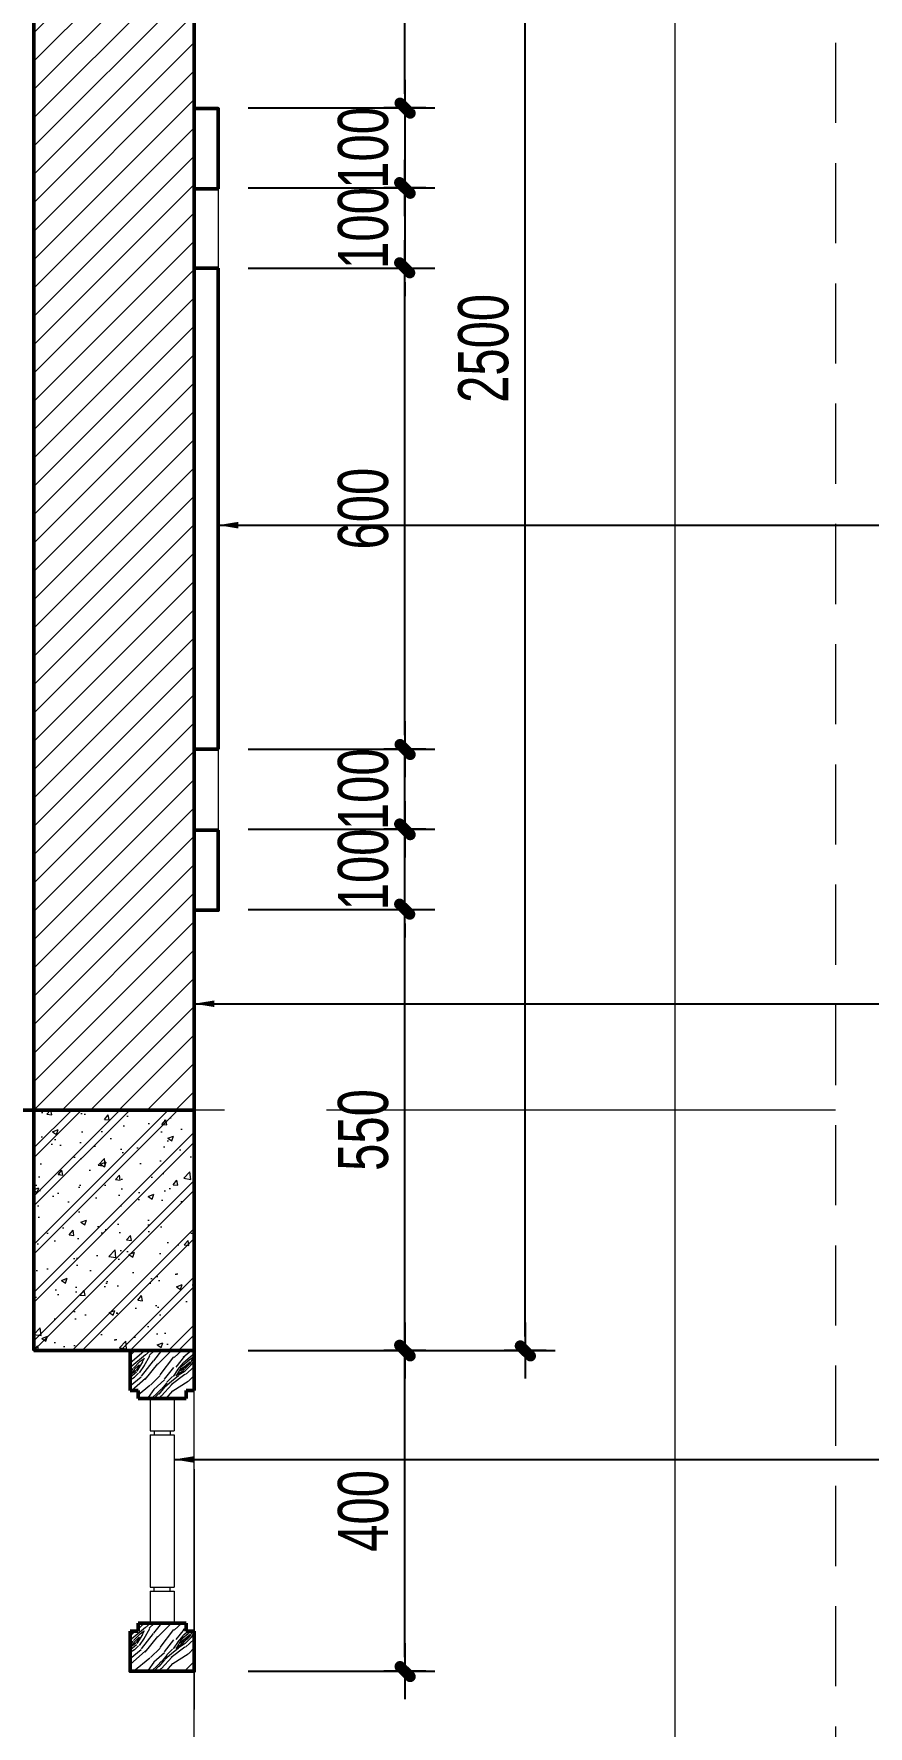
# Model space of a CAD drawing. Header units: inches. Extents: x 88947 to 296847, y 35049 to 161062.
# Drawn here: x 262622 to 263663, y 125091 to 127202 of the extents above; entities that cross this region are included whole.
import ezdxf

# ---------------------------------------------------------------- set-up
doc = ezdxf.new("R2010")
doc.units = ezdxf.units.IN
doc.header["$MEASUREMENT"] = 0
doc.header["$PDMODE"] = 1
for name, pattern in [('ACAD_ISO03W100', [30, 12, -18]), ('CENTER', [50.800000000000004, 31.75, -6.35, 6.35, -6.35]), ('DASHED', [0.75, 0.5, -0.25])]:
    doc.linetypes.add(name, pattern=pattern)
for name, color, linetype, lineweight in [('A-Dims', 145, 'Continuous', 25), ('DIM', 7, 'Continuous', 25), ('HACTH', 8, 'Continuous', 5), ('KHUNG 1', 6, 'Continuous', 70), ('KHUNG 2', 144, 'Continuous', 18), ('netthay', 254, 'Continuous', 25), ('THAY', 3, 'Continuous', 18), ('TRUC', 252, 'ACAD_ISO03W100', 13), ('TUONG', 4, 'Continuous', 50)]:
    doc.layers.add(name, color=color, linetype=linetype, lineweight=lineweight)
doc.styles.add('VNI-HELVE-CONDENSE', font='VNARIAL.TTF', dxfattribs={"width": 0.7})
doc.dimstyles.new('TAS-50', dxfattribs={"dimscale": 25, "dimtxt": 2.5, "dimasz": 0.7, "dimexe": 1.5, "dimexo": 1.5, "dimgap": 0.8, "dimtad": 1, "dimdec": 0, "dimzin": 3, "dimdsep": 46, "dimtxsty": 'VNI-HELVE-CONDENSE', "dimblk": 'TICK', "dimcen": 2.5, "dimclrt": 71, "dimazin": 2, "dimtfac": 0.75, "dimtdec": 0, "dimtix": 1, "dimtmove": 2, "dimatfit": 2, "dimldrblk": 'TICK123', "dimfxl": 1.5, "dimtolj": 1, "dimtzin": 0, "dimarcsym": 0})
doc.dimstyles.new('TL 50', dxfattribs={"dimscale": 50, "dimtxt": 1.25, "dimasz": 0.5, "dimexe": 1, "dimexo": 1, "dimgap": 0.5, "dimtad": 1, "dimdec": 0, "dimzin": 3, "dimdsep": 46, "dimtxsty": 'VNI-HELVE-CONDENSE', "dimblk": 'DOT', "dimcen": 2, "dimclrt": 7, "dimazin": 2, "dimtfac": 0.75, "dimtdec": 0, "dimtix": 1, "dimtmove": 2, "dimatfit": 2, "dimfxl": 1.5, "dimtolj": 1, "dimtzin": 0, "dimarcsym": 0})
pattern_1 = [(45, (262622.3897333612, 125859.4662624751), (-17.67766952966369, 17.67766952966369), [])]

# ---------------------------------------------------------------- blocks, each defined once
blk = doc.blocks.new('A$C4C190332')
at = {"layer": 'HACTH'}
h = blk.add_hatch(dxfattribs=at)
h.set_pattern_fill('WOOD8', color=256, scale=200, angle=45, style=0, pattern_type=2)
h.set_pattern_definition([(34.69520000000004, (-65.05382386915153, 32.73506479856587), (989.94890483693, 707.1076417796111), [22.3606, -2213.7072]), (45, (-46.66904755830183, 45.46298685992952), (2.842170943040401e-14, 282.842712474619), [22, -178]), (63.4349, (-31.11269837222062, 61.01933604603255), (141.4216435164458, 424.2639043542442), [18.9736, -613.4818]), (217.875, (-22.62741699797334, 77.98989879450528), (1131.370660639826, 848.5284341189779), [16.1246, -1596.327]), (219.8056, (-35.35533905931516, 68.09040385789558), (1555.634338039582, 1272.792976223923), [22.0908, -2186.9814]), (239.0362, (-52.32590180780971, 53.94826823416224), (-282.843064419836, -565.6852274332401), [24.7386, -799.8824000000001]), (54.4623, (-53.74011537016486, 44.04877329755254), (565.685797522793, 848.5279836843813), [12.1656, -1204.387]), (38.65980000000003, (-46.66904755830183, 53.94826823416224), (-1272.792344950197, -989.9491858783351), [18.1108, -1792.9662]), (230.7106, (-32.52691193457576, 65.26197673314891), (-1131.370582446588, -1414.213666764987), [20.09979999999998, -1989.875399999999]), (213.6901, (-45.25483399594668, 49.70562754704588), (707.106552705152, 424.264509956367), [10.19799999999999, -1009.605799999999]), (39.80560000000002, (-76.3675323681382, 18.59292917483981), (-1555.634338039582, -1272.792976223923), [22.0908, -2186.9814]), (33.69009999999997, (-59.39696961967275, 32.73506479856587), (-707.1065527051521, -424.2645099563665), [20.39599999999998, -999.4077999999992]), (45, (-42.42640687120729, 44.04877329755254), (2.842170943040401e-14, 282.842712474619), [24, -176]), (65.55600000000001, (-25.45584412271273, 61.01933604603255), (424.2648957611084, 989.9491883273685), [17.088, -1691.7128]), (48.8141, (-18.3847763108497, 76.57568523213558), (1838.476671890801, 2121.321116486753), [30.0666, -2976.5926]), (39.80560000000002, (1.414213562384248, 99.20310223010165), (-1555.634338039582, -1272.792976223923), [22.0908, -2186.9814]), (45, (18.3847763108497, 113.345237853835), (2.842170943040401e-14, 282.842712474619), [22, -178]), (50.1944, (-107.4802307403588, -12.51976919736626), (1272.792976223923, 1555.634338039582), [22.0908, -2186.9814]), (39.80560000000002, (-93.33809511663276, 4.450793551106472), (-1555.634338039582, -1272.792976223923), [22.0908, -2186.9814]), (45, (-110.3086578650982, -9.691342072626867), (2.842170943040401e-14, 282.842712474619), [12, -188]), (50.1944, (-101.8233764908509, -1.206060698386864), (1272.792976223923, 1555.634338039582), [22.0908, -2186.9814]), (45, (-87.68124086712487, 15.76450205009314), (2.842170943040401e-14, 282.842712474619), [20, -180]), (55.30480000000001, (-73.53910524339881, 29.90663767382648), (-707.107641779611, -989.9489048369301), [22.3606, -2213.7072]), (50.1944, (-60.81118318205699, 48.29141398467618), (1272.792976223923, 1555.634338039582), [22.0908, -2186.9814]), (39.80560000000002, (-46.66904755830183, 65.26197673314891), (-1555.634338039582, -1272.792976223923), [22.0908, -2186.9814]), (39.80560000000002, (-29.69848480983637, 79.40411235688225), (-1555.634338039582, -1272.792976223923), [22.0908, -2186.9814]), (36.86989999999994, (-12.72792206137092, 93.54624798061559), (-989.9493709465564, -707.1068406748145), [28.2842, -1385.9292]), (45, (9.899494936602423, 110.5168107290883), (2.842170943040401e-14, 282.842712474619), [30, -170]), (32.47120000000002, (89.09545442950912, 20.00714273720951), (848.5281265986164, 565.6855263998567), [18.439, -1825.4698]), (39.2894, (104.6518036156194, 29.90663767382648), (-1414.213666764987, -1131.370582446588), [20.0998, -1989.8754]), (53.13010000000001, (89.09545442950912, 20.00714273720951), (707.1068406748158, 989.9493709465555), [14.1422, -1400.0714]), (54.4623, (97.5807358037564, 31.32085123619618), (565.685797522793, 848.5279836843813), [24.331, -1192.2214]), (45, (-29.69848480983637, -90.3015151278887), (2.842170943040401e-14, 282.842712474619), [24, -176]), (35.53769999999999, (-12.72792206137092, -73.33095237941598), (-848.5279836843815, -565.6857975227924), [12.1656, -1204.387]), (246.8014, (-2.828427124739392, -66.25988456754567), (282.8427637412921, 565.6854509016717), [10.77039999999999, -1066.262599999998]), (237.9946, (-7.071067811863031, -76.15937950416264), (989.9499448194832, 1555.63468460441), [26.6834, -2641.6494]), (37.875, (104.6518036156194, 35.56349192331254), (-1131.370660639826, -848.5284341189777), [16.1246, -1596.327]), (52.125, (104.6518036156194, 35.56349192331254), (848.5284341189779, 1131.370660639826), [16.12459999999998, -1596.326999999999]), (45, (-26.87005768509698, -93.12994225263537), (2.842170943040401e-14, 282.842712474619), [16, -184]), (239.0362, (-15.55634918611031, -81.8162337536487), (-282.843064419836, -565.6852274332401), [16.4924, -808.1288000000001]), (41.63350000000005, (0, -57.77460319330567), (-2404.164510598615, -2121.318697219076), [34.0588, -3371.8186]), (42.70940000000002, (25.45584412271273, -35.1471861953396), (-3535.53332360224, -3252.691812325032), [50.03999999999999, -4953.9584]), (48.1798, (62.22539674441214, -1.206060698386864), (2262.743037695759, 2545.583216557653), [36.0556, -3569.4958]), (54.4623, (86.26702730476973, 25.66399698670284), (565.685797522793, 848.5279836843813), [36.4966, -1180.056]), (55.30480000000001, (-16.97056274846545, -103.0294371892451), (-707.107641779611, -989.9489048369301), [22.3606, -2213.7072]), (60.94540000000001, (-4.24264068712364, -84.64466087839537), (-424.2641022791038, -707.1067834420104), [29.1204, -1426.9016]), (45, (9.899494936602423, -59.18881675568264), (2.842170943040401e-14, 282.842712474619), [26, -174]), (36.86989999999994, (28.28427124745212, -40.80404044483294), (-989.9493709465564, -707.1068406748145), [28.2842, -1385.9292]), (48.5763, (50.91168824542547, -23.83347769635293), (1979.900392626683, 2262.740479566234), [32.06239999999995, -3174.181399999997]), (36.25380000000001, (72.12489168101456, 0.208152863990108), (1131.371349598659, 848.5274500169036), [26.3058, -2604.2834]), (30.96380000000005, (93.33809511663276, 15.76450205009314), (-565.6852274332401, -282.843064419836), [24.7386, -799.8824000000001]), (45, (114.5512985522219, 28.49242411144951), (2.842170943040401e-14, 282.842712474619), [14, -186]), (219.8056, (0, -57.77460319330567), (1555.634338039582, 1272.792976223923), [44.1814, -2164.8908]), (40.23639999999997, (-39.5979797464388, -80.40202019127901), (-1697.055211214985, -1414.214893665422), [48.1664, -2360.1526]), (45, (-2.828427124739392, -49.28932181907294), (2.842170943040401e-14, 282.842712474619), [46, -154]), (49.0856, (29.69848480983637, -16.7624098844899), (1697.056842889312, 1979.898461428495), [56.1426, -2750.991]), (45, (66.46803743153578, 25.66399698670284), (2.842170943040401e-14, 282.842712474619), [50, -150]), (52.125, (-9.899494936602423, -110.1005050011154), (848.5284341189779, 1131.370660639826), [48.37359999999995, -1564.077999999998]), (51.3402, (19.79898987323395, -71.916738817039), (989.9491858783352, 1272.792344950197), [36.2216, -1774.8554]), (42.5104, (42.42640687120729, -43.6324675695796), (-3252.693646408038, -2969.845880872052), [46.0434, -4558.3024]), (38.48020000000005, (76.3675323681382, -12.51976919736626), (-4101.219234166362, -3252.691231023856), [70.4556, -6975.1104]), (48.01279999999999, (-101.8233764908509, -18.17662344685959), (2404.162477170956, 2687.006350680708), [38.05260000000001, -3767.207]), (36.86989999999994, (-76.3675323681382, 10.10764780059981), (-989.9493709465564, -707.1068406748145), [42.4264, -1371.7872]), (42.6141, (-42.42640687120729, 35.56349192331254), (-3394.110187171751, -3111.272347918552), [48.0416, -4756.1232]), (55.61969999999999, (-7.071067811863031, 68.09040385789558), (-1272.79083738916, -1838.478548589523), [32.5576, -3223.2064]), (45, (11.31370849898667, 94.96046154298529), (2.842170943040401e-14, 282.842712474619), [40, -160]), (41.82020000000004, (-118.7939392393455, -1.206060698386864), (-2545.583216557653, -2262.743037695759), [36.0556, -3569.4958]), (51.009, (-91.92388155424851, 22.83556986195617), (-1272.792267431224, -1555.634786860556), [38.20999999999995, -3782.784599999997]), (51.7098, (-67.88225099392002, 52.53405467179255), (-1131.371856324586, -1414.21283815367), [34.2344, -3389.214]), (39.2894, (-46.66904755830183, 79.40411235688225), (-1414.213666764987, -1131.370582446588), [40.1996, -1969.7756]), (32.90519999999998, (-15.55634918611031, 104.859956479595), (-1555.635673107732, -989.9483436405218), [28.6356, -2834.9286]), (54.4623, (8.485281374247279, 120.416305665698), (565.685797522793, 848.5279836843813), [24.331, -1192.2214]), (48.8141, (-91.92388155424851, -28.07611838347657), (1838.476671890801, 2121.321116486753), [30.0666, -2976.5926]), (32.19570000000001, (-72.12489168101456, -5.448701385503227), (-2262.742440075085, -1414.212213101729), [45.12199999999994, -4467.083599999994]), (45, (-33.94112549696001, 18.59292917483981), (2.842170943040401e-14, 282.842712474619), [50, -150]), (50.4403, (1.414213562384248, 53.94826823416224), (-1414.214543974046, -1697.055381552565), [42.19, -4176.8146]), (51.7098, (28.28427124745212, 86.47518016874528), (-1131.371856324586, -1414.21283815367), [34.2344, -3389.214]), (45, (-128.6934341759479, 8.693434238230111), (2.842170943040401e-14, 282.842712474619), [34, -166]), (53.13010000000001, (-104.6518036156194, 32.73506479856587), (707.1068406748158, 989.9493709465555), [56.5686, -1357.645]), (42.6141, (-70.71067811865942, 77.98989879450528), (-3394.110187171751, -3111.272347918552), [48.0416, -4756.1232]), (39.47250000000004, (-35.35533905931516, 110.5168107290883), (3252.689368990349, 2687.008079296333), [62.2896, -6166.675]), (51.8428, (0, -119.9999999377251), (-2121.319122747393, -2687.006809851362), [50.3588, -4985.5126]), (45, (31.11269837222062, -80.40202019127901), (2.842170943040401e-14, 282.842712474619), [56.00000000000001, -144]), (41.34780000000006, (70.71067811865942, -40.80404044483294), (-4666.903092821309, -4101.221260390742), [94.19120000000001, -9324.9382]), (45, (-49.49747468307032, -70.50252525466931), (2.842170943040401e-14, 282.842712474619), [48, -152]), (49.7636, (-15.55634918611031, -36.5613997577093), (1414.214893665423, 1697.055211214985), [48.1664, -2360.1526]), (43.15239999999996, (15.55634918611031, 0.208152863990108), (-4384.061308542622, -4101.22019702232), [62.0322, -6141.192800000001]), (42.2737, (60.81118318205699, 42.63455973518285), (-2969.847959520626, -2687.006373402849), [42.0476, -4162.711600000001]), (39.80560000000002, (-72.12489168101456, -47.87510825669597), (-1555.634338039582, -1272.792976223923), [44.1814, -2164.8908]), (45, (-38.18376618408365, -19.59083700923657), (2.842170943040401e-14, 282.842712474619), [64, -136]), (46.9092, (7.071067811863031, 25.66399698670284), (3959.794409483065, 4242.643978369999), [60.0334, -5943.299]), (48.5763, (48.08326112068607, 69.50461742027255), (1979.900392626683, 2262.740479566234), [32.06239999999995, -3174.181399999997])])
h.paths.add_polyline_path([(0, 5.165929906070232e-10), (0, -99.9999999377178), (19.9999999999709, -99.9999999377178), (20, -119.9999999377105), (140, -119.9999999377105), (140.0000000000291, -99.9999999377178), (160, -99.99999993772508), (160, 5.165929906070232e-10)])
h = blk.add_hatch(dxfattribs=at)
h.set_pattern_fill('WOOD8', color=256, scale=200, angle=45, style=0, pattern_type=2)
h.set_pattern_definition([(34.69520000000004, (-65.05382386918063, -647.2649352631925), (989.94890483693, 707.1076417796111), [22.3606, -2213.7072]), (45, (-46.66904755833093, -634.5370132018288), (2.842170943040401e-14, 282.842712474619), [22, -178]), (63.4349, (-31.11269837224972, -618.9806640157258), (141.4216435164458, 424.2639043542442), [18.9736, -613.4818]), (217.875, (-22.62741699800245, -602.010101267253), (1131.370660639826, 848.5284341189779), [16.1246, -1596.327]), (219.8056, (-35.35533905934426, -611.9095962038627), (1555.634338039582, 1272.792976223923), [22.0908, -2186.9814]), (239.0362, (-52.32590180783882, -626.0517318275961), (-282.843064419836, -565.6852274332401), [24.7386, -799.8824000000001]), (54.4623, (-53.74011537019396, -635.9512267642058), (565.685797522793, 848.5279836843813), [12.1656, -1204.387]), (38.65980000000003, (-46.66904755833093, -626.0517318275961), (-1272.792344950197, -989.9491858783351), [18.1108, -1792.9662]), (230.7106, (-32.52691193460487, -614.7380233286094), (-1131.370582446588, -1414.213666764987), [20.09979999999998, -1989.875399999999]), (213.6901, (-45.25483399597579, -630.2943725147124), (707.106552705152, 424.264509956367), [10.19799999999999, -1009.605799999999]), (39.80560000000002, (-76.3675323681673, -661.4070708869185), (-1555.634338039582, -1272.792976223923), [22.0908, -2186.9814]), (33.69009999999997, (-59.39696961970185, -647.2649352631925), (-707.1065527051521, -424.2645099563665), [20.39599999999998, -999.4077999999992]), (45, (-42.4264068712364, -635.9512267642058), (2.842170943040401e-14, 282.842712474619), [24, -176]), (65.55600000000001, (-25.45584412274184, -618.9806640157258), (424.2648957611084, 989.9491883273685), [17.088, -1691.7128]), (48.8141, (-18.38477631087881, -603.4243148296227), (1838.476671890801, 2121.321116486753), [30.0666, -2976.5926]), (39.80560000000002, (1.414213562355144, -580.7968978316567), (-1555.634338039582, -1272.792976223923), [22.0908, -2186.9814]), (45, (18.3847763108206, -566.6547622079233), (2.842170943040401e-14, 282.842712474619), [22, -178]), (50.1944, (-107.4802307403879, -692.5197692591246), (1272.792976223923, 1555.634338039582), [22.0908, -2186.9814]), (39.80560000000002, (-93.33809511666186, -675.5492065106519), (-1555.634338039582, -1272.792976223923), [22.0908, -2186.9814]), (45, (-110.3086578651273, -689.6913421343852), (2.842170943040401e-14, 282.842712474619), [12, -188]), (50.1944, (-101.82337649088, -681.2060607601452), (1272.792976223923, 1555.634338039582), [22.0908, -2186.9814]), (45, (-87.68124086715397, -664.2354980116652), (2.842170943040401e-14, 282.842712474619), [20, -180]), (55.30480000000001, (-73.53910524342791, -650.0933623879318), (-707.107641779611, -989.9489048369301), [22.3606, -2213.7072]), (50.1944, (-60.8111831820861, -631.7085860770821), (1272.792976223923, 1555.634338039582), [22.0908, -2186.9814]), (39.80560000000002, (-46.66904755833093, -614.7380233286094), (-1555.634338039582, -1272.792976223923), [22.0908, -2186.9814]), (39.80560000000002, (-29.69848480986548, -600.5958877048761), (-1555.634338039582, -1272.792976223923), [22.0908, -2186.9814]), (36.86989999999994, (-12.72792206140002, -586.4537520811427), (-989.9493709465564, -707.1068406748145), [28.2842, -1385.9292]), (45, (9.89949493657332, -569.48318933267), (2.842170943040401e-14, 282.842712474619), [30, -170]), (32.47120000000002, (89.09545442948001, -659.9928573245488), (848.5281265986164, 565.6855263998567), [18.439, -1825.4698]), (39.2894, (104.6518036155903, -650.0933623879318), (-1414.213666764987, -1131.370582446588), [20.0998, -1989.8754]), (53.13010000000001, (89.09545442948001, -659.9928573245488), (707.1068406748158, 989.9493709465555), [14.1422, -1400.0714]), (54.4623, (97.5807358037273, -648.6791488255622), (565.685797522793, 848.5279836843813), [24.331, -1192.2214]), (45, (-29.69848480986548, -770.301515189647), (2.842170943040401e-14, 282.842712474619), [24, -176]), (35.53769999999999, (-12.72792206140002, -753.3309524411743), (-848.5279836843815, -565.6857975227924), [12.1656, -1204.387]), (246.8014, (-2.828427124768496, -746.259884629304), (282.8427637412921, 565.6854509016717), [10.77039999999999, -1066.262599999998]), (237.9946, (-7.071067811892135, -756.159379565921), (989.9499448194832, 1555.63468460441), [26.6834, -2641.6494]), (37.875, (104.6518036155903, -644.4365081384458), (-1131.370660639826, -848.5284341189777), [16.1246, -1596.327]), (52.125, (104.6518036155903, -644.4365081384458), (848.5284341189779, 1131.370660639826), [16.12459999999998, -1596.326999999999]), (45, (-26.87005768512608, -773.1299423143937), (2.842170943040401e-14, 282.842712474619), [16, -184]), (239.0362, (-15.55634918613941, -761.816233815407), (-282.843064419836, -565.6852274332401), [16.4924, -808.1288000000001]), (41.63350000000005, (-2.91038304567337e-11, -737.774603255064), (-2404.164510598615, -2121.318697219076), [34.0588, -3371.8186]), (42.70940000000002, (25.45584412268363, -715.1471862570979), (-3535.53332360224, -3252.691812325032), [50.03999999999999, -4953.9584]), (48.1798, (62.22539674438303, -681.2060607601452), (2262.743037695759, 2545.583216557653), [36.0556, -3569.4958]), (54.4623, (86.26702730474062, -654.3360030750555), (565.685797522793, 848.5279836843813), [36.4966, -1180.056]), (55.30480000000001, (-16.97056274849456, -783.0294372510034), (-707.107641779611, -989.9489048369301), [22.3606, -2213.7072]), (60.94540000000001, (-4.242640687152743, -764.6446609401537), (-424.2641022791038, -707.1067834420104), [29.1204, -1426.9016]), (45, (9.89949493657332, -739.188816817441), (2.842170943040401e-14, 282.842712474619), [26, -174]), (36.86989999999994, (28.28427124742302, -720.8040405065913), (-989.9493709465564, -707.1068406748145), [28.2842, -1385.9292]), (48.5763, (50.91168824539636, -703.8334777581113), (1979.900392626683, 2262.740479566234), [32.06239999999995, -3174.181399999997]), (36.25380000000001, (72.12489168098546, -679.7918471977682), (1131.371349598659, 848.5274500169036), [26.3058, -2604.2834]), (30.96380000000005, (93.33809511660365, -664.2354980116652), (-565.6852274332401, -282.843064419836), [24.7386, -799.8824000000001]), (45, (114.5512985521927, -651.5075759503088), (2.842170943040401e-14, 282.842712474619), [14, -186]), (219.8056, (-2.91038304567337e-11, -737.774603255064), (1555.634338039582, 1272.792976223923), [44.1814, -2164.8908]), (40.23639999999997, (-39.5979797464679, -760.4020202530373), (-1697.055211214985, -1414.214893665422), [48.1664, -2360.1526]), (45, (-2.828427124768496, -729.2893218808313), (2.842170943040401e-14, 282.842712474619), [46, -154]), (49.0856, (29.69848480980727, -696.7624099462482), (1697.056842889312, 1979.898461428495), [56.1426, -2750.991]), (45, (66.46803743150667, -654.3360030750555), (2.842170943040401e-14, 282.842712474619), [50, -150]), (52.125, (-9.899494936631527, -790.1005050628737), (848.5284341189779, 1131.370660639826), [48.37359999999995, -1564.077999999998]), (51.3402, (19.79898987320485, -751.9167388787973), (989.9491858783352, 1272.792344950197), [36.2216, -1774.8554]), (42.5104, (42.42640687117819, -723.6324676313379), (-3252.693646408038, -2969.845880872052), [46.0434, -4558.3024]), (38.48020000000005, (76.3675323681091, -692.5197692591246), (-4101.219234166362, -3252.691231023856), [70.4556, -6975.1104]), (48.01279999999999, (-101.82337649088, -698.1766235086179), (2404.162477170956, 2687.006350680708), [38.05260000000001, -3767.207]), (36.86989999999994, (-76.3675323681673, -669.8923522611585), (-989.9493709465564, -707.1068406748145), [42.4264, -1371.7872]), (42.6141, (-42.4264068712364, -644.4365081384458), (-3394.110187171751, -3111.272347918552), [48.0416, -4756.1232]), (55.61969999999999, (-7.071067811892135, -611.9095962038627), (-1272.79083738916, -1838.478548589523), [32.5576, -3223.2064]), (45, (11.31370849895757, -585.039538518773), (2.842170943040401e-14, 282.842712474619), [40, -160]), (41.82020000000004, (-118.7939392393746, -681.2060607601452), (-2545.583216557653, -2262.743037695759), [36.0556, -3569.4958]), (51.009, (-91.92388155427761, -657.1644301998022), (-1272.792267431224, -1555.634786860556), [38.20999999999995, -3782.784599999997]), (51.7098, (-67.88225099394913, -627.4659453899658), (-1131.371856324586, -1414.21283815367), [34.2344, -3389.214]), (39.2894, (-46.66904755833093, -600.5958877048761), (-1414.213666764987, -1131.370582446588), [40.1996, -1969.7756]), (32.90519999999998, (-15.55634918613941, -575.1400435821633), (-1555.635673107732, -989.9483436405218), [28.6356, -2834.9286]), (54.4623, (8.485281374218175, -559.5836943960603), (565.685797522793, 848.5279836843813), [24.331, -1192.2214]), (48.8141, (-91.92388155427761, -708.0761184452349), (1838.476671890801, 2121.321116486753), [30.0666, -2976.5926]), (32.19570000000001, (-72.12489168104366, -685.4487014472616), (-2262.742440075085, -1414.212213101729), [45.12199999999994, -4467.083599999994]), (45, (-33.94112549698912, -661.4070708869185), (2.842170943040401e-14, 282.842712474619), [50, -150]), (50.4403, (1.414213562355144, -626.0517318275961), (-1414.214543974046, -1697.055381552565), [42.19, -4176.8146]), (51.7098, (28.28427124742302, -593.524819893013), (-1131.371856324586, -1414.21283815367), [34.2344, -3389.214]), (45, (-128.693434175977, -671.3065658235282), (2.842170943040401e-14, 282.842712474619), [34, -166]), (53.13010000000001, (-104.6518036156485, -647.2649352631925), (707.1068406748158, 989.9493709465555), [56.5686, -1357.645]), (42.6141, (-70.71067811868852, -602.010101267253), (-3394.110187171751, -3111.272347918552), [48.0416, -4756.1232]), (39.47250000000004, (-35.35533905934426, -569.48318933267), (3252.689368990349, 2687.008079296333), [62.2896, -6166.675]), (51.8428, (-2.91038304567337e-11, -799.9999999994834), (-2121.319122747393, -2687.006809851362), [50.3588, -4985.5126]), (45, (31.11269837219152, -760.4020202530373), (2.842170943040401e-14, 282.842712474619), [56.00000000000001, -144]), (41.34780000000006, (70.71067811863031, -720.8040405065913), (-4666.903092821309, -4101.221260390742), [94.19120000000001, -9324.9382]), (45, (-49.49747468309943, -750.5025253164276), (2.842170943040401e-14, 282.842712474619), [48, -152]), (49.7636, (-15.55634918613941, -716.5613998194676), (1414.214893665423, 1697.055211214985), [48.1664, -2360.1526]), (43.15239999999996, (15.55634918608121, -679.7918471977682), (-4384.061308542622, -4101.22019702232), [62.0322, -6141.192800000001]), (42.2737, (60.81118318202789, -637.3654403265755), (-2969.847959520626, -2687.006373402849), [42.0476, -4162.711600000001]), (39.80560000000002, (-72.12489168104366, -727.8751083184543), (-1555.634338039582, -1272.792976223923), [44.1814, -2164.8908]), (45, (-38.18376618411276, -699.5908370709949), (2.842170943040401e-14, 282.842712474619), [64, -136]), (46.9092, (7.071067811833927, -654.3360030750555), (3959.794409483065, 4242.643978369999), [60.0334, -5943.299]), (48.5763, (48.08326112065697, -610.4953826414858), (1979.900392626683, 2262.740479566234), [32.06239999999995, -3174.181399999997])])
h.paths.add_polyline_path([(160, -700.0000000023283), (139.9999999999709, -700.0000000023283), (140, -680.0000000023356), (20, -680.0000000023283), (19.9999999999709, -700.0000000023283), (2.91038304567337e-11, -700.0000000023283), (-2.91038304567337e-11, -799.9999999994834), (160.0000000000291, -799.9999999994834)])
at = {"layer": 'THAY'}
for p, q in [((50, -119.9999999380962), (50, -199.9999999385618)), ((110, -119.9999999380962), (110, -199.9999999390275)), ((50, -199.9999999385618), (110, -199.9999999390275)), ((50, -209.9999999385618), (110, -209.9999999390275)), ((50, -209.9999999385618), (49.99999999988358, -589.9999999377615)), ((60, -199.9999999385618), (60, -209.9999999385618)), ((100, -199.9999999385618), (100.0000000009313, -209.9999999385618)), ((110, -209.9999999390275), (109.9999999998836, -589.9999999368301)), ((49.99999999988358, -589.9999999372958), (109.9999999998836, -589.9999999368301)), ((59.99999999988358, -599.9999999372958), (59.99999999988358, -589.9999999372958)), ((99.99999999988358, -599.9999999372958), (100.0000000008149, -589.9999999372958)), ((49.99999999988358, -599.9999999372958), (109.9999999998836, -599.9999999368301)), ((49.99999999988358, -599.9999999377615), (49.99999999988358, -679.9999999382271)), ((109.9999999998836, -599.9999999368301), (109.9999999998836, -679.9999999382271))]:
    blk.add_line(p, q, dxfattribs=at)
at = {"layer": 'TUONG'}
for p, q in [((20, -99.9999999377178), (0, -99.9999999377178)), ((20, -99.9999999377178), (20, -119.9999999377178)), ((140, -99.9999999377178), (140, -119.9999999377178)), ((140, -99.9999999377178), (160, -99.9999999377178)), ((20, -700.0000000023283), (0, -700.0000000023283)), ((20, -700.0000000023283), (20, -680.0000000023283)), ((140, -700.0000000023283), (140, -680.0000000023283)), ((140, -700.0000000023283), (160, -700.0000000023283))]:
    blk.add_line(p, q, dxfattribs=at)
for points in [[(0, -99.9999999377178), (0, 0), (160, 0), (160, -99.9999999377178)], [(140, -119.9999999377178), (20, -119.9999999377178)], [(0, -700.0000000023283), (0, -800.0000000023283), (160, -800.0000000023283), (160, -700.0000000023283)], [(140, -680.0000000023283), (20, -680.0000000023283)]]:
    blk.add_lwpolyline(points, dxfattribs=at)
blk = doc.blocks.new('TICK')
at = {"layer": 'A-Dims', "color": 1}
for p, q in [((0, 1.5), (0, -1.5)), ((-1.999999999999943, 0), (2, 0))]:
    blk.add_line(p, q, dxfattribs=at)
at = {"layer": 'A-Dims', "color": 1, "const_width": 0.7878347494489719}
blk.add_lwpolyline([(-0.3342782012913972, -0.3486016811580157), (0.3833337504766519, 0.3780050543573452)], dxfattribs=at)
at = {"layer": 'A-Dims', "color": 1, "const_width": 0.393917374724486}
for points in [[(0.2443158685418894, 0.5170229362784085, -0.4142135623732853), (0.5228575154469581, 0.5170229362784085, -1)], [(0.5228575154469581, 0.5170229362784085, -0.4142135623732853), (0.5228575154469581, 0.2384812893835715, -1)], [(-0.4732960832188837, -0.209583799236043, 0.4142135623732853), (-0.4732960832188837, -0.4881254461220124, 1)], [(-0.4732960832188837, -0.4881254461220124, 0.4142135623732853), (-0.1947544363210909, -0.4881254461220124, 1)]]:
    blk.add_lwpolyline(points, format="xyb", dxfattribs=at)
blk = doc.blocks.new('*D2658')
at = {"layer": 'Defpoints', "color": 0}
for p in [(262852.3897331954, 125559.4539294169), (263085.2470880001, 125559.4539294169), (262852.3897331954, 125159.453929417)]:
    blk.add_point(p, dxfattribs=at)
at = {"layer": 'DIM', "color": 0, "lineweight": -2}
for p, q in [((262889.8897331954, 125559.4539294169), (263122.7470880001, 125559.4539294169)), ((263085.2470880001, 125176.953929417), (263085.2470880001, 125541.9539294169)), ((262889.8897331954, 125159.453929417), (263122.7470880001, 125159.453929417))]:
    blk.add_line(p, q, dxfattribs=at)
at = {"layer": 'DIM', "color": 0, "lineweight": -2, "xscale": 17.5, "yscale": 17.5, "zscale": 17.5}
for p, rotation in [((263085.2470880001, 125559.4539294169), 90), ((263085.2470880001, 125159.453929417), 270)]:
    blk.add_blockref('TICK', p, dxfattribs=dict(at, rotation=rotation))
at = {"layer": 'DIM', "color": 71, "insert": (263033.357592775, 125359.453929417), "char_height": 62.5, "attachment_point": 5, "rotation": 90, "style": 'VNI-HELVE-CONDENSE'}
blk.add_mtext('\\A1;400', dxfattribs=at)
blk = doc.blocks.new('TICK123')
at = {"layer": 'A-Dims', "color": 1}
blk.add_lwpolyline([(0.04616600689769257, 7.275957614183426e-12, 0, 0.84, 0), (-2.110890249510703, 7.275957614183426e-12, 8.399999999999999, 8.399999999999999, 0)], format="xyseb", dxfattribs=at)
blk = doc.blocks.new('*D2659')
at = {"layer": 'Defpoints', "color": 0}
for p in [(262852.3897331954, 126109.5972790843), (263085.2470880001, 126109.5972790843), (262852.3897331954, 125559.4539294169)]:
    blk.add_point(p, dxfattribs=at)
at = {"layer": 'DIM', "color": 0, "lineweight": -2}
for p, q in [((262889.8897331954, 126109.5972790843), (263122.7470880001, 126109.5972790843)), ((263085.2470880001, 125576.9539294169), (263085.2470880001, 126092.0972790843)), ((262889.8897331954, 125559.4539294169), (263122.7470880001, 125559.4539294169))]:
    blk.add_line(p, q, dxfattribs=at)
at = {"layer": 'DIM', "color": 0, "lineweight": -2, "xscale": 17.5, "yscale": 17.5, "zscale": 17.5}
for p, rotation in [((263085.2470880001, 126109.5972790843), 90), ((263085.2470880001, 125559.4539294169), 270)]:
    blk.add_blockref('TICK', p, dxfattribs=dict(at, rotation=rotation))
at = {"layer": 'DIM', "color": 71, "insert": (263033.357592775, 125834.5256042507), "char_height": 62.5, "attachment_point": 5, "rotation": 90, "style": 'VNI-HELVE-CONDENSE'}
blk.add_mtext('\\A1;550', dxfattribs=at)
blk = doc.blocks.new('*D2660')
at = {"layer": 'Defpoints', "color": 0}
for p in [(262852.3897331954, 126209.5972790843), (263085.2470880001, 126209.5972790843), (262852.3897331954, 126109.5972790843)]:
    blk.add_point(p, dxfattribs=at)
at = {"layer": 'DIM', "color": 0, "lineweight": -2}
for p, q in [((263085.2470880001, 126227.0972790843), (263085.2470880001, 126244.5972790843)), ((262889.8897331954, 126209.5972790843), (263122.7470880001, 126209.5972790843)), ((263085.2470880001, 126109.5972790843), (263085.2470880001, 126209.5972790843)), ((262889.8897331954, 126109.5972790843), (263122.7470880001, 126109.5972790843)), ((263085.2470880001, 126092.0972790843), (263085.2470880001, 126074.5972790843))]:
    blk.add_line(p, q, dxfattribs=at)
at = {"layer": 'DIM', "color": 0, "lineweight": -2, "xscale": 17.5, "yscale": 17.5, "zscale": 17.5}
for p, rotation in [((263085.2470880001, 126209.5972790843), 270), ((263085.2470880001, 126109.5972790843), 90)]:
    blk.add_blockref('TICK', p, dxfattribs=dict(at, rotation=rotation))
at = {"layer": 'DIM', "color": 71, "insert": (263033.357592775, 126159.5972790844), "char_height": 62.5, "attachment_point": 5, "rotation": 90, "style": 'VNI-HELVE-CONDENSE'}
blk.add_mtext('\\A1;100', dxfattribs=at)
blk = doc.blocks.new('*D2661')
at = {"layer": 'Defpoints', "color": 0}
for p in [(262852.3897331954, 126309.5849460272), (263085.2470880001, 126309.5849460272), (262852.3897331954, 126209.5972790843)]:
    blk.add_point(p, dxfattribs=at)
at = {"layer": 'DIM', "color": 0, "lineweight": -2}
for p, q in [((263085.2470880001, 126327.0849460272), (263085.2470880001, 126344.5849460272)), ((262889.8897331954, 126309.5849460272), (263122.7470880001, 126309.5849460272)), ((263085.2470880001, 126209.5972790843), (263085.2470880001, 126309.5849460272)), ((262889.8897331954, 126209.5972790843), (263122.7470880001, 126209.5972790843)), ((263085.2470880001, 126192.0972790843), (263085.2470880001, 126174.5972790843))]:
    blk.add_line(p, q, dxfattribs=at)
at = {"layer": 'DIM', "color": 0, "lineweight": -2, "xscale": 17.5, "yscale": 17.5, "zscale": 17.5}
for p, rotation in [((263085.2470880001, 126309.5849460272), 270), ((263085.2470880001, 126209.5972790843), 90)]:
    blk.add_blockref('TICK', p, dxfattribs=dict(at, rotation=rotation))
at = {"layer": 'DIM', "color": 71, "insert": (263033.357592775, 126259.5911125558), "char_height": 62.5, "attachment_point": 5, "rotation": 90, "style": 'VNI-HELVE-CONDENSE'}
blk.add_mtext('\\A1;100', dxfattribs=at)
blk = doc.blocks.new('*D2662')
at = {"layer": 'Defpoints', "color": 0}
for p in [(262852.3897331954, 127659.4539294168), (263085.2470880001, 127659.4539294168), (262852.3897331954, 127109.5972790843)]:
    blk.add_point(p, dxfattribs=at)
at = {"layer": 'DIM', "color": 0, "lineweight": -2}
for p, q in [((262889.8897331954, 127659.4539294168), (263122.7470880001, 127659.4539294168)), ((263085.2470880001, 127127.0972790843), (263085.2470880001, 127641.9539294168)), ((262889.8897331954, 127109.5972790843), (263122.7470880001, 127109.5972790843))]:
    blk.add_line(p, q, dxfattribs=at)
at = {"layer": 'DIM', "color": 0, "lineweight": -2, "xscale": 17.5, "yscale": 17.5, "zscale": 17.5}
for p, rotation in [((263085.2470880001, 127659.4539294168), 90), ((263085.2470880001, 127109.5972790843), 270)]:
    blk.add_blockref('TICK', p, dxfattribs=dict(at, rotation=rotation))
at = {"layer": 'DIM', "color": 71, "insert": (263033.357592775, 127384.5256042506), "char_height": 62.5, "attachment_point": 5, "rotation": 90, "style": 'VNI-HELVE-CONDENSE'}
blk.add_mtext('\\A1;550', dxfattribs=at)
blk = doc.blocks.new('*D2664')
at = {"layer": 'Defpoints', "color": 0}
for p in [(262852.3897331954, 128059.4539294169), (263235.2470880001, 128059.4539294169), (262852.3897331954, 125559.4539294169)]:
    blk.add_point(p, dxfattribs=at)
at = {"layer": 'DIM', "color": 0, "lineweight": -2}
for p, q in [((262889.8897331954, 128059.4539294169), (263272.7470880001, 128059.4539294169)), ((263235.2470880001, 125576.9539294169), (263235.2470880001, 128041.9539294169)), ((262889.8897331954, 125559.4539294169), (263272.7470880001, 125559.4539294169))]:
    blk.add_line(p, q, dxfattribs=at)
at = {"layer": 'DIM', "color": 0, "lineweight": -2, "xscale": 17.5, "yscale": 17.5, "zscale": 17.5}
for p, rotation in [((263235.2470880001, 128059.4539294169), 90), ((263235.2470880001, 125559.4539294169), 270)]:
    blk.add_blockref('TICK', p, dxfattribs=dict(at, rotation=rotation))
at = {"layer": 'DIM', "color": 71, "insert": (263183.357592775, 126809.453929417), "char_height": 62.5, "attachment_point": 5, "rotation": 90, "style": 'VNI-HELVE-CONDENSE'}
blk.add_mtext('\\A1;2500', dxfattribs=at)
blk = doc.blocks.new('*D2665')
at = {"layer": 'Defpoints', "color": 0}
for p in [(262852.3897331954, 127109.5972790843), (262852.3897331954, 127009.5972790843), (263085.2470880001, 127009.5972790843)]:
    blk.add_point(p, dxfattribs=at)
at = {"layer": 'DIM', "color": 0, "lineweight": -2}
for p, q in [((263085.2470880001, 127127.0972790843), (263085.2470880001, 127144.5972790843)), ((262889.8897331954, 127109.5972790843), (263122.7470880001, 127109.5972790843)), ((263085.2470880001, 127109.5972790843), (263085.2470880001, 127009.5972790843)), ((262889.8897331954, 127009.5972790843), (263122.7470880001, 127009.5972790843)), ((263085.2470880001, 126992.0972790843), (263085.2470880001, 126974.5972790843))]:
    blk.add_line(p, q, dxfattribs=at)
at = {"layer": 'DIM', "color": 0, "lineweight": -2, "xscale": 17.5, "yscale": 17.5, "zscale": 17.5}
for p, rotation in [((263085.2470880001, 127109.5972790843), 270), ((263085.2470880001, 127009.5972790843), 90)]:
    blk.add_blockref('TICK', p, dxfattribs=dict(at, rotation=rotation))
at = {"layer": 'DIM', "color": 71, "insert": (263033.357592775, 127059.5972790844), "char_height": 62.5, "attachment_point": 5, "rotation": 90, "style": 'VNI-HELVE-CONDENSE'}
blk.add_mtext('\\A1;100', dxfattribs=at)
blk = doc.blocks.new('*D2666')
at = {"layer": 'Defpoints', "color": 0}
for p in [(262852.3897331954, 126909.5849460268), (263085.2470880001, 126909.5849460268), (262852.3897331954, 126309.5849460272)]:
    blk.add_point(p, dxfattribs=at)
at = {"layer": 'DIM', "color": 0, "lineweight": -2}
for p, q in [((262889.8897331954, 126909.5849460268), (263122.7470880001, 126909.5849460268)), ((263085.2470880001, 126327.0849460272), (263085.2470880001, 126892.0849460268)), ((262889.8897331954, 126309.5849460272), (263122.7470880001, 126309.5849460272))]:
    blk.add_line(p, q, dxfattribs=at)
at = {"layer": 'DIM', "color": 0, "lineweight": -2, "xscale": 17.5, "yscale": 17.5, "zscale": 17.5}
for p, rotation in [((263085.2470880001, 126909.5849460268), 90), ((263085.2470880001, 126309.5849460272), 270)]:
    blk.add_blockref('TICK', p, dxfattribs=dict(at, rotation=rotation))
at = {"layer": 'DIM', "color": 71, "insert": (263033.357592775, 126609.584946027), "char_height": 62.5, "attachment_point": 5, "rotation": 90, "style": 'VNI-HELVE-CONDENSE'}
blk.add_mtext('\\A1;600', dxfattribs=at)
blk = doc.blocks.new('*D2667')
at = {"layer": 'Defpoints', "color": 0}
for p in [(262852.3897331954, 127009.5972790843), (262852.3897331954, 126909.5972790843), (263085.2470880001, 126909.5972790843)]:
    blk.add_point(p, dxfattribs=at)
at = {"layer": 'DIM', "color": 0, "lineweight": -2}
for p, q in [((263085.2470880001, 127027.0972790843), (263085.2470880001, 127044.5972790843)), ((262889.8897331954, 127009.5972790843), (263122.7470880001, 127009.5972790843)), ((263085.2470880001, 127009.5972790843), (263085.2470880001, 126909.5972790843)), ((262889.8897331954, 126909.5972790843), (263122.7470880001, 126909.5972790843)), ((263085.2470880001, 126892.0972790843), (263085.2470880001, 126874.5972790843))]:
    blk.add_line(p, q, dxfattribs=at)
at = {"layer": 'DIM', "color": 0, "lineweight": -2, "xscale": 17.5, "yscale": 17.5, "zscale": 17.5}
for p, rotation in [((263085.2470880001, 127009.5972790843), 270), ((263085.2470880001, 126909.5972790843), 90)]:
    blk.add_blockref('TICK', p, dxfattribs=dict(at, rotation=rotation))
at = {"layer": 'DIM', "color": 71, "insert": (263033.357592775, 126959.5972790844), "char_height": 62.5, "attachment_point": 5, "rotation": 90, "style": 'VNI-HELVE-CONDENSE'}
blk.add_mtext('\\A1;100', dxfattribs=at)
blk = doc.blocks.new('_Dot')
at = {"layer": 'netthay', "color": 0, "lineweight": -2}
blk.add_line((-0.5, 0), (-1, 0), dxfattribs=at)
at = {"layer": 'netthay', "color": 0, "const_width": 0.5}
blk.add_lwpolyline([(-0.25, 0, 1), (0.25, 0, 1)], format="xyb", close=True, dxfattribs=at)

msp = doc.modelspace()

# ---------------------------------------------------------------- hatches: boundary and pattern name
at = {"layer": 'HACTH'}
h = msp.add_hatch(dxfattribs=at)
h.set_pattern_fill('ANSI31', color=256, scale=200, style=0)
h.set_pattern_definition(pattern_1)
h.paths.add_polyline_path([(262622.3897333612, 125859.4662624751), (262822.3897331954, 125859.4662624751), (262822.3897331954, 127659.4662625058), (262622.3897333612, 127659.4662625058)])
h = msp.add_hatch(dxfattribs=at)
h.set_pattern_fill('ANSI31', color=256, scale=200, style=0)
h.set_pattern_definition(pattern_1)
h.paths.add_polyline_path([(262622.3897333612, 125859.4662624751), (262822.3897331954, 125859.4662624751), (262822.3897331954, 127659.4662625058), (262622.3897333612, 127659.4662625058)])
h = msp.add_hatch(dxfattribs=at)
h.set_pattern_fill('CHAU-01', color=256, scale=10, style=0, pattern_type=2)
h.set_pattern_definition([(49.99999999999999, (262622.3897331954, 125559.4662624751), (71.72601826007535, -6.275213498259511), [7.5, -82.5]), (355, (262622.3897331954, 125559.4662624751), (-13.8751333613, 75.21921337000119), [6, -66]), (100.4514, (262628.3669011954, 125558.9433284751), (57.85093817140216, 68.94395420609536), [6.374018999999998, -70.11421119999996]), (46.18420000000001, (262622.3897331954, 125579.4662624751), (106.7241048625644, -16.55190143290181), [11.25, -123.75]), (96.6356, (262631.2834076954, 125578.0869317751), (93.46627055487033, 97.41178709004417), [9.561028799999999, -105.1713]), (351.1842, (262622.3897331954, 125579.4662624751), (93.46619451336272, 97.41186009253246), [9, -99]), (21, (262632.3897331954, 125574.4662624751), (59.69070521184616, -40.26188906653388), [7.5, -82.5]), (326.0000000000001, (262632.3897331954, 125574.4662624751), (24.33153319215817, 72.5150045046853), [6, -66]), (71.4514, (262637.3639564954, 125571.1111018751), (84.02226285814899, 32.25304967099524), [6.374019000000001, -70.1142112]), (37.50000000000001, (262622.3897331954, 125559.4662624751), (1.215985531729067, 33.28938538313115), [0, -65.19999999999999, 0, -67, 0, -66.25]), (7.499999999999999, (262622.3897331954, 125559.4662624751), (26.30695374421486, 39.44117118823603), [0, -38.2, 0, -63.7, 0, -25.25]), (327.5, (262600.0897331954, 125559.4662624751), (53.38224361724091, -2.25548717343798), [0, -25, 0, -78, 0, -103.5]), (317.5, (262590.0897331954, 125559.4662624751), (58.31861693423862, 10.01049823323176), [0, -32.5, 0, -51.8, 0, -73.5]), (45, (262622.3897331954, 125559.4662624751), (-30.05203820042827, 30.05203820042827), []), (45, (262622.3897331954, 125571.7162624751), (-30.05203820042827, 30.05203820042827), [])])
h.paths.add_polyline_path([(262822.3897331954, 125859.4662624751), (262622.3897331954, 125859.4662624751), (262622.3897331954, 125559.4662624751), (262822.3897331954, 125559.4662624751)])

# ---------------------------------------------------------------- linework, layer by layer
at = {"layer": 'KHUNG 2', "linetype": 'DASHED', "ltscale": 200}
msp.add_lwpolyline([(263622.4023317064, 125070.2920990052), (261022.3897334903, 125070.2920990052), (261022.3897334903, 128240.6267400703), (263622.4023317064, 128240.6267400703)], close=True, dxfattribs=at)
at = {"layer": 'THAY'}
for points in [[(262822.4009034791, 125070.2920990052), (262822.4095308658, 128059.4556611501)], [(263422.4009034816, 125070.2920990052), (263422.4095308633, 128059.4539294174)], [(262852.3897331954, 127008.597279085), (262852.3897331954, 126909.597279085)], [(262852.3897331954, 126309.5972790854), (262852.3897331954, 126208.5972790854)]]:
    msp.add_lwpolyline(points, dxfattribs=at)
at = {"layer": 'TRUC', "linetype": 'CENTER', "ltscale": 20}
for points in [[(262822.3897334903, 128459.4681858995), (262822.3897334903, 125111.6194352275)], [(263622.4023317064, 125859.4662625058), (261022.3897334903, 125859.4662625058)]]:
    msp.add_lwpolyline(points, dxfattribs=at)
at = {"layer": 'TUONG'}
for points in [[(262622.3897333612, 125859.4662624751), (262822.3897331954, 125859.4662624751), (262822.3897331954, 127659.4662625058), (262622.3897333612, 127659.4662625058)], [(262622.3897331954, 125559.4662624751), (262822.3897331954, 125559.4662624751), (262822.3897331954, 125859.4662624751), (262622.3897331954, 125859.4662624751)]]:
    msp.add_lwpolyline(points, close=True, dxfattribs=at)
for points in [[(262822.3897331954, 127108.597279085), (262852.3897331954, 127108.597279085), (262852.3897331954, 127008.597279085)], [(262852.3897331954, 127008.597279085), (262822.3897331954, 127008.597279085), (262822.3897331954, 126909.597279085), (262852.3897331954, 126909.597279085)], [(262852.3897331954, 126909.597279085), (262852.3897331954, 126309.5972790854)], [(262852.3897331954, 126208.5972790854), (262822.3897331954, 126208.5972790854), (262822.3897331954, 126309.5972790854), (262852.3897331954, 126309.5972790854)], [(262852.3897331954, 126208.5972790854), (262852.3897331954, 126108.5972790854), (262822.3897331954, 126108.5972790854)], [(261422.3897334903, 125859.4662625058), (262622.3897333612, 125859.4662624751)]]:
    msp.add_lwpolyline(points, dxfattribs=at)

# ---------------------------------------------------------------- block references
at = {"layer": 'KHUNG 1', "xscale": 0.5, "yscale": 0.5, "zscale": 0.5}
msp.add_blockref('A$C4C190332', (262742.3897331954, 125559.4662624751), dxfattribs=at)

# ---------------------------------------------------------------- dimensions: what is measured, and where the dimension line sits
at = {"layer": 'DIM'}
for base, p1, p2, angle, picture, middle in [((263235.2470880001, 128059.4539294169), (262852.3897331954, 125559.4539294169), (262852.3897331954, 128059.4539294169), 90, '*D2664', (263183.357592775, 126809.453929417)), ((263085.2470880001, 127659.4539294168), (262852.3897331954, 127109.5972790843), (262852.3897331954, 127659.4539294168), 90, '*D2662', (263033.357592775, 127384.5256042506)), ((263085.2470880001, 127009.5972790843), (262852.3897331954, 127109.5972790843), (262852.3897331954, 127009.5972790843), 270, '*D2665', (263033.357592775, 127059.5972790844)), ((263085.2470880001, 126909.5972790843), (262852.3897331954, 127009.5972790843), (262852.3897331954, 126909.5972790843), 270, '*D2667', (263033.357592775, 126959.5972790844)), ((263085.2470880001, 126909.5849460268), (262852.3897331954, 126309.5849460272), (262852.3897331954, 126909.5849460268), 90, '*D2666', (263033.357592775, 126609.584946027)), ((263085.2470880001, 126309.5849460272), (262852.3897331954, 126209.5972790843), (262852.3897331954, 126309.5849460272), 90, '*D2661', (263033.357592775, 126259.5911125558)), ((263085.2470880001, 126209.5972790843), (262852.3897331954, 126109.5972790843), (262852.3897331954, 126209.5972790843), 90, '*D2660', (263033.357592775, 126159.5972790844)), ((263085.2470880001, 126109.5972790843), (262852.3897331954, 125559.4539294169), (262852.3897331954, 126109.5972790843), 90, '*D2659', (263033.357592775, 125834.5256042507)), ((263085.2470880001, 125559.4539294169), (262852.3897331954, 125159.453929417), (262852.3897331954, 125559.4539294169), 90, '*D2658', (263033.357592775, 125359.453929417))]:
    dim = msp.add_linear_dim(base=base, p1=p1, p2=p2, angle=angle, dimstyle='TAS-50', dxfattribs=at)
    dim.commit()
    dim.dimension.update_dxf_attribs({"geometry": picture, "text_midpoint": middle})

# ---------------------------------------------------------------- leaders
at = {"layer": 'HACTH'}
for points in [[(262852.3897331954, 126588.9748582118), (263932.6607092214, 126588.9748582118), (264350.8134781998, 126588.9748582118)], [(262822.3897331954, 125992.0382920776), (263932.6607092214, 125992.0382920776), (264891.9953636616, 125992.0382920776)], [(262797.3897331954, 125423.5860367977), (263932.6607092214, 125423.5860367976), (264043.1318895083, 125423.5860367976)]]:
    msp.add_leader(points, dimstyle='TL 50', override={"dimgap": 0.5, "dimtad": 0}, dxfattribs=at)

doc.saveas('drawing.dxf')
